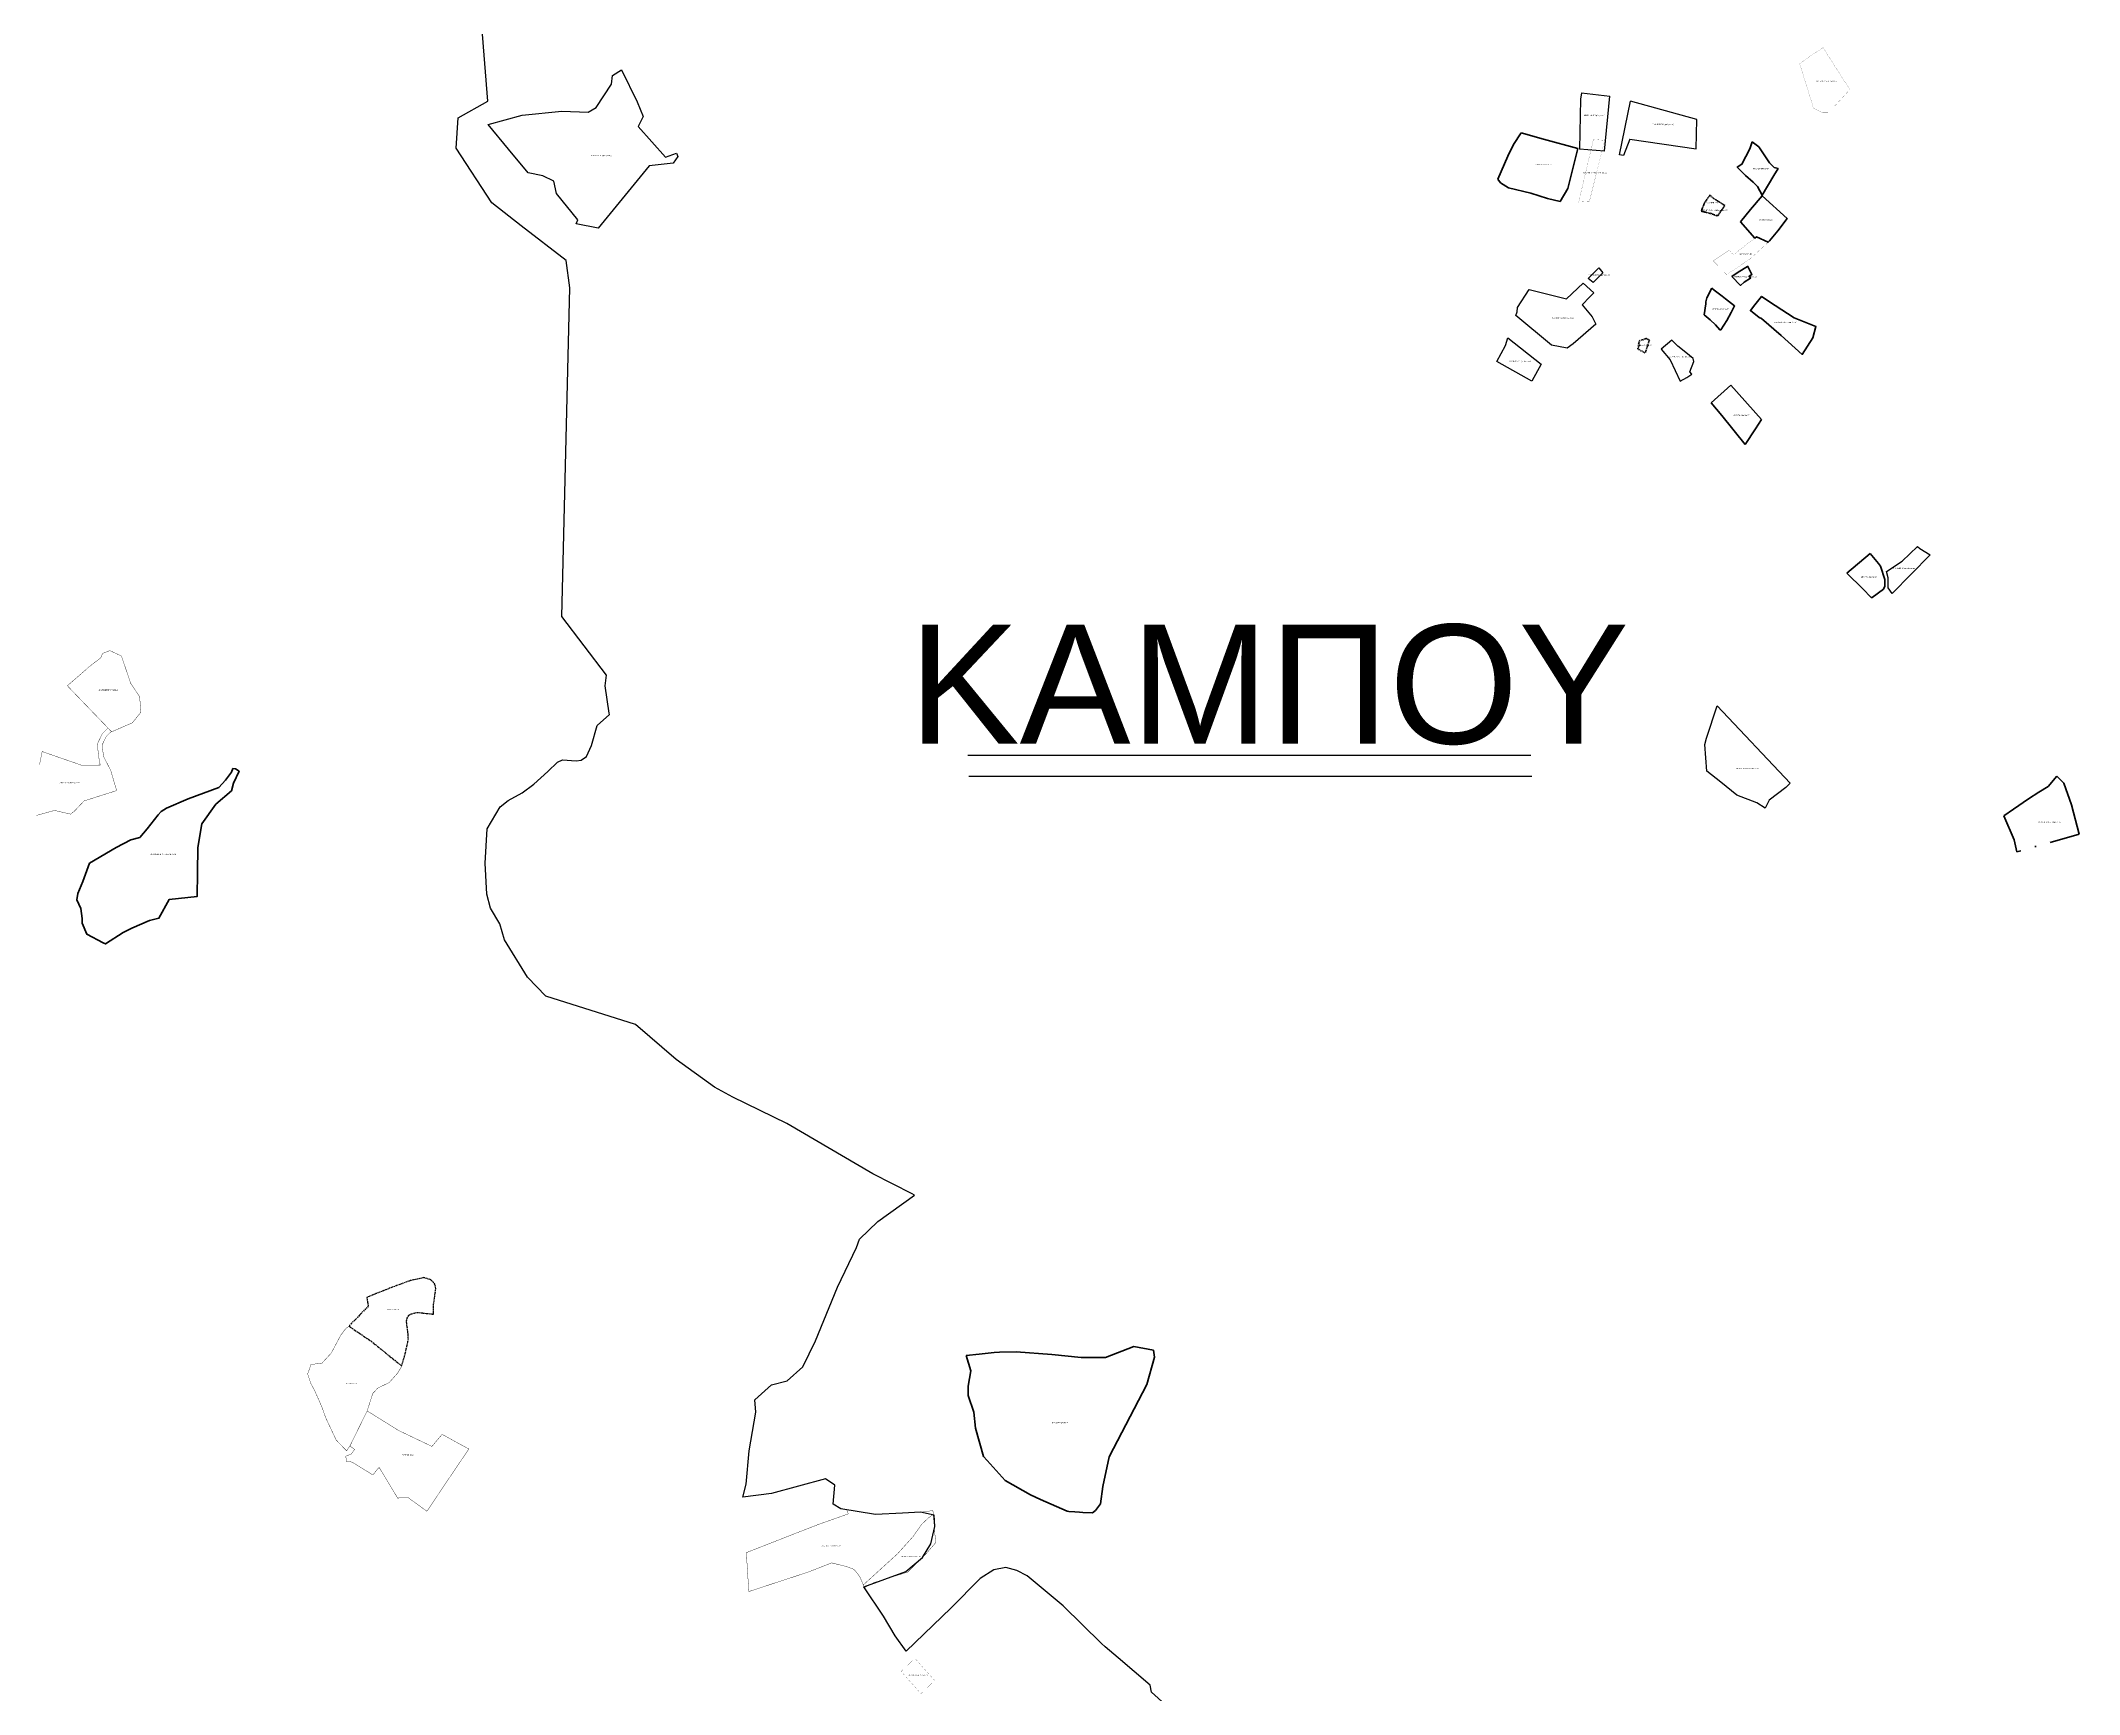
# Model space of a CAD drawing. Header units: metres. Extents: x 245125 to 394351, y 270578 to 4233311.
# Drawn here: x 278721 to 280433, y 4192729 to 4194119 of the extents above; entities that cross this region are included whole.
import ezdxf
from ezdxf.enums import TextEntityAlignment as Align
from ezdxf.lldxf.tags import DXFTag

# ---------------------------------------------------------------- set-up
doc = ezdxf.new("R2010")
doc.units = ezdxf.units.M
for name, pattern in [('DASHDOT', [25.4, 12.7, -6.35, 0, -6.35]), ('DASHDOT_LINE', [18, 12, -3, 0, -3]), ('t-orio', [0.79, 0.5, -0.12, 0.05, -0.12])]:
    doc.linetypes.add(name, pattern=pattern)
for name, color, linetype in [('4495-(228-329)', 103, 'Continuous'), ('4495-(431-531)', 215, 'Continuous'), ('ASTOTA', 7, 'Continuous'), ('topo2009', 98, 'Continuous'), ('topo2010', 207, 'Continuous'), ('topo2011', 23, 'Continuous'), ('topo2013', 66, 'Continuous'), ('topo2014', 230, 'Continuous'), ('topo2017', 2, 'Continuous'), ('topo2019', 6, 'Continuous'), ('topo2020', 3, 'Continuous'), ('topo2022', 30, 'Continuous'), ('topo2023', 41, 'Continuous'), ('ΗΛΕΙΑ_Ονομασία ΟΤΑ_ΟΚΧΕ', 6, 'Continuous')]:
    doc.layers.add(name, color=color, linetype=linetype)
doc.styles.add('ARIAL', font='arial.ttf')
doc.styles.get("Standard").update_dxf_attribs({"font": 'arial.ttf'})
tags = doc.linetypes.add('DASHDOTX2', pattern=[2, 1, -0.5, 0, -0.5]).pattern_tags.tags
tags[10:11] = [DXFTag(74, 4), DXFTag(75, 0), DXFTag(340, '0'), DXFTag(46, 1.0), DXFTag(50, 0.0), DXFTag(44, 0.0), DXFTag(45, 0.0)]
tags[8:9] = [DXFTag(74, 4), DXFTag(75, 0), DXFTag(340, '0'), DXFTag(46, 1.0), DXFTag(50, 0.0), DXFTag(44, 0.0), DXFTag(45, 0.0)]
tags[6:7] = [DXFTag(74, 4), DXFTag(75, 0), DXFTag(340, '0'), DXFTag(46, 1.0), DXFTag(50, 0.0), DXFTag(44, 0.0), DXFTag(45, 0.0)]
tags[4:5] = [DXFTag(74, 4), DXFTag(75, 0), DXFTag(340, '0'), DXFTag(46, 1.0), DXFTag(50, 0.0), DXFTag(44, 0.0), DXFTag(45, 0.0)]
tags = doc.linetypes.add('HIDDEN', pattern=[0.375, 0.25, -0.125]).pattern_tags.tags
tags[6:7] = [DXFTag(74, 4), DXFTag(75, 0), DXFTag(340, '0'), DXFTag(46, 1.0), DXFTag(50, 0.0), DXFTag(44, 0.0), DXFTag(45, 0.0)]
tags[4:5] = [DXFTag(74, 4), DXFTag(75, 0), DXFTag(340, '0'), DXFTag(46, 1.0), DXFTag(50, 0.0), DXFTag(44, 0.0), DXFTag(45, 0.0)]

msp = doc.modelspace()

# ---------------------------------------------------------------- linework, layer by layer
at = {"color": 98}
msp.add_line((280098, 4193832.7), (280103.6, 4193835.8), dxfattribs=at)
at = {"color": 1}
msp.add_lwpolyline([(280148.9, 4193913.2), (280141.6, 4193920.8), (280146.8, 4193924.2)], dxfattribs=at)
at = {"layer": '4495-(228-329)', "color": 103}
for p, q in [((279499.6, 4193518.5), (279972.5, 4193518.5)), ((279500.5, 4193500.7), (279973.3, 4193500.7))]:
    msp.add_line(p, q, dxfattribs=at)
at = {"layer": '4495-(431-531)', "color": 215, "linetype": 't-orio', "ltscale": 1.5, "const_width": 0.07}
msp.add_lwpolyline([(280124, 4193988.1), (280126.3, 4193986.3), (280130, 4193983.5), (280132.2, 4193981.8), (280134.7, 4193980.2), (280129.1, 4193970.9), (280128.1, 4193971.2), (280124.9, 4193972.2), (280118.6, 4193974.4), (280116.8, 4193975.1), (280115.9, 4193975.4), (280117, 4193978.7), (280118.5, 4193981.9), (280120.1, 4193983.9)], close=True, dxfattribs=at)
at = {"layer": 'ASTOTA', "color": 253, "linetype": 'HIDDEN', "ltscale": 300}
msp.add_lwpolyline([(279696.9, 4192692.2), (279653.9, 4192731.2), (279652.6, 4192736.9), (279625.9, 4192759.8), (279615, 4192769.1), (279611.8, 4192771.9), (279579.6, 4192803.5), (279549.4, 4192828.9), (279540.8, 4192833.4), (279531.4, 4192835.8), (279521.5, 4192834), (279509.9, 4192826.5), (279485.2, 4192801.6), (279447.7, 4192765.4), (279438.5, 4192778.3), (279428.6, 4192794.8), (279412, 4192819.5), (279447.3, 4192832.4), (279461.3, 4192844.3), (279468.3, 4192855.8), (279471.7, 4192870.2), (279471.2, 4192879.8), (279459.7, 4192882.2), (279444.5, 4192881.4), (279422, 4192880.3), (279392.8, 4192885.1), (279386.4, 4192889.1), (279387.7, 4192904.9), (279380, 4192910.3), (279334.5, 4192898), (279310.6, 4192895), (279313.2, 4192905.8), (279315.8, 4192933.9), (279321.4, 4192966.3), (279320.6, 4192976.8), (279334.6, 4192989.3), (279347.6, 4192992.8), (279360.9, 4193004.4), (279371.6, 4193026.4), (279389.9, 4193071.4), (279406, 4193104.7), (279408.5, 4193111.8), (279423.9, 4193126.5), (279454.6, 4193148.7), (279452.7, 4193149.7), (279419.8, 4193166.6), (279347.4, 4193209), (279302.2, 4193231.1), (279286.6, 4193239.5), (279254.4, 4193262.6), (279220.4, 4193292), (279145, 4193316), (279129.4, 4193331.9), (279110.3, 4193363.3), (279106.2, 4193376.7), (279098.4, 4193390), (279095.4, 4193401.7), (279094, 4193427.6), (279095.7, 4193456.6), (279106.5, 4193475.1), (279113.3, 4193480.5), (279125.1, 4193486.8), (279134.8, 4193494), (279146.6, 4193504.8), (279154.7, 4193512.6), (279158.8, 4193514.6), (279170.5, 4193513.7), (279174.5, 4193514.2), (279179, 4193517.4), (279183.2, 4193526.6), (279188.1, 4193543.4), (279198.5, 4193552.5), (279198.2, 4193553.8), (279194.8, 4193576.6), (279195.8, 4193585.8), (279158.5, 4193635), (279165.2, 4193911.3), (279161.9, 4193934.2), (279124.3, 4193963.2), (279099.5, 4193982.6), (279069.6, 4194028.6), (279071.4, 4194053.9), (279096.3, 4194067.9), (279073.4, 4194353.1)], dxfattribs=at)
at = {"layer": 'topo2009', "color": 98}
for p, q in [((280091.1, 4193867.2), (280082.2, 4193859.6)), ((280082.2, 4193859.6), (280089.8, 4193850.6)), ((280096.2, 4193862.1), (280091.1, 4193867.2)), ((280102.7, 4193856.8), (280096.2, 4193862.1)), ((280109, 4193851.8), (280102.7, 4193856.8)), ((280089.8, 4193850.6), (280098, 4193832.7)), ((280106.3, 4193840.6), (280109.6, 4193849.4)), ((280108, 4193838.5), (280106.3, 4193840.6)), ((280109.6, 4193849.4), (280109, 4193851.8)), ((280103.6, 4193835.8), (280108, 4193838.5))]:
    msp.add_line(p, q, dxfattribs=at)
at = {"layer": 'topo2010', "color": 207}
for p, q in [((279187.2, 4194062.7), (279200.2, 4194082.3)), ((279200.2, 4194082.3), (279200.9, 4194089.7)), ((279200.9, 4194089.7), (279208.6, 4194094.3)), ((279208.6, 4194094.3), (279221.6, 4194067.6)), ((279180.4, 4194058.9), (279187.2, 4194062.7)), ((279221.6, 4194067.6), (279226.7, 4194055.2)), ((280014.2, 4194069.7), (280013.4, 4194027.6)), ((280015.3, 4194074.9), (280014.2, 4194069.7)), ((280015.3, 4194074.9), (280039, 4194072.1)), ((280034.6, 4194026), (280039, 4194072.1)), ((280047.1, 4194023), (280056.4, 4194068)), ((280112.2, 4194052.6), (280056.4, 4194068)), ((279096.6, 4194048.3), (279125.1, 4194056.2)), ((279113.6, 4194027.8), (279096.6, 4194048.3)), ((279125.1, 4194056.2), (279158.5, 4194059.7)), ((279158.5, 4194059.7), (279180.4, 4194058.9)), ((279226.7, 4194055.2), (279222.5, 4194046.8)), ((279222.5, 4194046.8), (279245.5, 4194021.1)), ((280111.4, 4194028), (280112.2, 4194052.6)), ((279130.1, 4194007.7), (279113.6, 4194027.8)), ((280034.6, 4194026), (280013.4, 4194027.6)), ((280055.8, 4194036), (280050.4, 4194022.3)), ((280055.8, 4194036), (280111.4, 4194028)), ((279231.9, 4194013.7), (279188.8, 4193961.2)), ((279251.8, 4194015.8), (279231.9, 4194013.7)), ((279245.5, 4194021.1), (279254.7, 4194024.2)), ((279255.9, 4194021.5), (279251.8, 4194015.8)), ((279251.8, 4194015.8), (279251.8, 4194015.8)), ((279254.7, 4194024.2), (279255.9, 4194021.5)), ((280050.4, 4194022.3), (280047.1, 4194023)), ((279142.5, 4194005.2), (279130.1, 4194007.7)), ((279151.6, 4194000.8), (279142.5, 4194005.2)), ((279153.9, 4193990.4), (279151.6, 4194000.8)), ((279171.8, 4193968.2), (279153.9, 4193990.4)), ((279170.5, 4193965), (279171.8, 4193968.2)), ((279188.8, 4193961.2), (279170.5, 4193965)), ((279961.4, 4193894.7), (279971.2, 4193909.9)), ((279971.2, 4193909.9), (280002.5, 4193901.9)), ((280002.5, 4193901.9), (280016.5, 4193915.1)), ((280016.5, 4193915.1), (280025.6, 4193907)), ((279959.9, 4193887.9), (279961.1, 4193891.1)), ((279961.1, 4193891.1), (279961.4, 4193894.7)), ((280022.2, 4193903.5), (280015.7, 4193896.8)), ((280015.7, 4193896.8), (280024.2, 4193886.8)), ((280025.6, 4193907), (280022.2, 4193903.5)), ((279990.1, 4193862.9), (279959.9, 4193887.9)), ((280027.1, 4193880.7), (280008.2, 4193864.1)), ((280024.2, 4193886.8), (280027.1, 4193880.7)), ((279944.1, 4193849.2), (279951.2, 4193862.8)), ((279951.2, 4193862.8), (279953.3, 4193869.1)), ((279953.3, 4193869.1), (279981.2, 4193846.9)), ((280003.2, 4193860.6), (279990.1, 4193862.9)), ((280008.2, 4193864.1), (280003.2, 4193860.6)), ((279973.3, 4193832.8), (279944.1, 4193849.2)), ((279981.2, 4193846.9), (279973.3, 4193832.8)), ((280308.2, 4193686.7), (280276.3, 4193654.3)), ((280284.7, 4193681.6), (280297.5, 4193693.7)), ((280297.5, 4193693.7), (280299.4, 4193692.2)), ((280299.4, 4193692.2), (280308.2, 4193686.7)), ((280271.5, 4193672.8), (280284.7, 4193681.6)), ((280272.8, 4193667.6), (280271.5, 4193672.8)), ((280272.9, 4193659.2), (280272.8, 4193667.6)), ((280276.3, 4193654.3), (280272.9, 4193659.2))]:
    msp.add_line(p, q, dxfattribs=at)
at = {"layer": 'topo2010', "color": 207, "linetype": 'DASHDOT'}
for p, q in [((280020.8, 4193919.1), (280029.6, 4193928)), ((280029.6, 4193928), (280033.1, 4193923.8)), ((280024.9, 4193915.6), (280020.8, 4193919.1)), ((280033.1, 4193923.8), (280024.9, 4193915.6))]:
    msp.add_line(p, q, dxfattribs=at)
at = {"layer": 'topo2011', "linetype": 'Continuous', "lineweight": 60, "const_width": 0.1, "flags": 128}
msp.add_lwpolyline([(280198.5, 4194099.7), (280218.1, 4194113.1), (280233, 4194089.7), (280240.6, 4194077.9), (280240.2, 4194077.3), (280235.8, 4194072.5), (280227.8, 4194063.8), (280222.2, 4194058.2), (280222.2, 4194058.2), (280217.9, 4194058.2), (280211, 4194061.7), (280210.1, 4194062.2), (280204, 4194081.8), (280198.5, 4194099.7)], dxfattribs=at)
at = {"layer": 'topo2011', "color": 23, "linetype": 'DASHDOT_LINE', "lineweight": 60, "const_width": 0.1}
msp.add_lwpolyline([(280025.2, 4194035.8), (280027.6, 4194035.7), (280034.6, 4194035.1), (280021.8, 4193983.8), (280015.7, 4193983.4), (280012.8, 4193983.2)], close=True, dxfattribs=at)
at = {"layer": 'topo2013', "color": 1}
msp.add_line((280194, 4193886.1), (280177.9, 4193896.4), dxfattribs=at)
at = {"layer": 'topo2013', "color": 66}
for p, q in [((280120.3, 4193532.8), (280129.2, 4193560)), ((280129.2, 4193560), (280190.5, 4193494.8)), ((280129.2, 4193560), (280129.2, 4193560)), ((280118.8, 4193527.3), (280120.3, 4193532.8)), ((280120.6, 4193504.9), (280118.8, 4193527.3)), ((280132.3, 4193495.8), (280120.6, 4193504.9)), ((280145.6, 4193484.9), (280132.3, 4193495.8)), ((280162.6, 4193478.3), (280145.6, 4193484.9)), ((280172.9, 4193480.6), (280169.4, 4193473.8)), ((280187, 4193491.2), (280172.9, 4193480.6)), ((280190.5, 4193494.8), (280187, 4193491.2)), ((280169.4, 4193473.8), (280162.6, 4193478.3))]:
    msp.add_line(p, q, dxfattribs=at)
at = {"layer": 'topo2013', "color": 66, "linetype": 'HIDDEN', "lineweight": 40}
msp.add_lwpolyline([(280141.6, 4193920.8), (280148.9, 4193913.2), (280151.9, 4193916), (280157.2, 4193919.3), (280156.1, 4193921.1), (280158.2, 4193922.4), (280155, 4193929.2), (280154.7, 4193929.1), (280146.8, 4193924.2), (280141.6, 4193920.8)], dxfattribs=at)
at = {"layer": 'topo2013', "color": 66}
for points in [[(280141.6, 4193920.8), (280146.8, 4193924.2), (280154.7, 4193929.1), (280155, 4193929.2), (280158.2, 4193922.4), (280156.1, 4193921.1), (280157.2, 4193919.3), (280151.9, 4193916), (280148.9, 4193913.2)], [(280166.5, 4193903.9), (280177.9, 4193896.4), (280194, 4193886.1), (280210.8, 4193879.2), (280212, 4193878.8), (280209.6, 4193869.2), (280200.7, 4193855.2), (280183, 4193871.1), (280166.4, 4193885.4), (280164.4, 4193886.2), (280157.1, 4193892), (280160.8, 4193897)]]:
    msp.add_lwpolyline(points, close=True, dxfattribs=at)
at = {"layer": 'topo2013', "color": 66, "linetype": 'HIDDEN', "lineweight": 40, "ltscale": 6}
msp.add_lwpolyline([(280210.8, 4193879.2), (280212, 4193878.8), (280209.6, 4193869.2), (280200.7, 4193855.2), (280183, 4193871.1), (280166.4, 4193885.4), (280164.4, 4193886.2), (280157.1, 4193892), (280160.8, 4193897), (280166.5, 4193903.9), (280177.9, 4193896.4), (280194, 4193886.1), (280210.8, 4193879.2), (280212, 4193878.8)], dxfattribs=at)
at = {"layer": 'topo2013', "color": 66, "linetype": 'DASHDOT', "lineweight": 70, "ltscale": 2}
msp.add_lwpolyline([(280370, 4193467.4), (280378.1, 4193473), (280390.8, 4193481.7), (280399.4, 4193487.5), (280407.2, 4193492.2), (280414.7, 4193500.7), (280420.4, 4193494.9), (280426.8, 4193476.7), (280433.4, 4193452), (280381, 4193437.1), (280378.7, 4193447.4)], close=True, dxfattribs=at)
at = {"layer": 'topo2014', "color": 230, "linetype": 'HIDDEN', "lineweight": 40}
msp.add_lwpolyline([(278881.9, 4193507.2), (278884.3, 4193507.1), (278887.2, 4193505), (278882.5, 4193495), (278880.8, 4193488.5), (278867.7, 4193477.2), (278856, 4193460.7), (278852.4, 4193440.9), (278852.2, 4193419.9), (278852.1, 4193399.7), (278828.5, 4193397.2), (278819.8, 4193381.4), (278812, 4193379.6), (278797.2, 4193373.2), (278789.9, 4193369.5), (278774.9, 4193359.8), (278773.1, 4193360.7), (278759.2, 4193368), (278755.3, 4193377.4), (278755.3, 4193377.5), (278755.2, 4193381.1), (278754.1, 4193389.6), (278750.9, 4193397), (278751.8, 4193402.3), (278756, 4193412.4), (278761.6, 4193427.7), (278784, 4193440.8), (278796.1, 4193447.3), (278803.7, 4193449.3), (278809.9, 4193456.6), (278819.3, 4193468.4), (278821.8, 4193471), (278826.1, 4193474), (278844.4, 4193481.7), (278870.2, 4193491.2), (278875.9, 4193497.5), (278880.8, 4193504.3), (278881.9, 4193507.2)], dxfattribs=at)
at = {"layer": 'topo2017', "color": 2, "linetype": 'DASHDOT', "lineweight": 53, "ltscale": 6}
for points in [[(279944.8, 4194002.4), (279953.2, 4194021.9), (279958, 4194031.7), (279964.5, 4194041.5), (279983.2, 4194036.1), (280012.1, 4194028.2), (280003.7, 4193994.6), (279997.2, 4193983.8), (279986.6, 4193986.2), (279972.7, 4193990.7), (279953.7, 4193995.1), (279947, 4193999.3)], [(279498.2, 4193014), (279502, 4193001.1), (279499.7, 4192988.3), (279499.8, 4192980.4), (279504.6, 4192966.3), (279506.1, 4192953), (279512.8, 4192929.2), (279515.9, 4192925.7), (279530.8, 4192908.8), (279552.2, 4192896.8), (279560.7, 4192893), (279583, 4192883.1), (279584.3, 4192883), (279589.5, 4192882.6), (279593.4, 4192882.4), (279596.1, 4192882.1), (279604.4, 4192881.7), (279606.8, 4192883.6), (279611.1, 4192889.2), (279612.9, 4192903.9), (279618.2, 4192928.8), (279650, 4192989.7), (279656.4, 4193012.5), (279655.6, 4193018.4), (279639.1, 4193021.4), (279615.2, 4193012.4), (279594.7, 4193012.4), (279570.2, 4193014.8), (279540.2, 4193017.1), (279526.1, 4193016.7), (279521.6, 4193016.6), (279509, 4193015.2)]]:
    msp.add_lwpolyline(points, close=True, dxfattribs=at)
at = {"layer": 'topo2017', "color": 2, "linetype": 'HIDDEN', "lineweight": 40, "ltscale": 6}
msp.add_lwpolyline([(280158.7, 4194034), (280164.1, 4194029.6), (280173.1, 4194016.2), (280177.2, 4194012.3), (280180.4, 4194011.4), (280176.7, 4194005.5), (280167, 4193989), (280163, 4193996.4), (280159.5, 4194000.1), (280153, 4194005.6), (280146, 4194012.6), (280149.9, 4194015), (280156.7, 4194028.1)], close=True, dxfattribs=at)
at = {"layer": 'topo2017', "color": 2, "linetype": 'DASHDOTX2', "lineweight": 60, "ltscale": 3}
msp.add_lwpolyline([(280124.8, 4193910.8), (280120.6, 4193902.8), (280119.7, 4193899.4), (280119.6, 4193897.7), (280118.3, 4193888.5), (280123.4, 4193884.2), (280127.8, 4193880), (280131.3, 4193876), (280132.3, 4193875.9), (280137.2, 4193883.8), (280141, 4193890.4), (280143.8, 4193896), (280136.3, 4193901.9), (280133.4, 4193904.2), (280126.7, 4193909.3)], close=True, dxfattribs=at)
at = {"layer": 'topo2017', "color": 2, "linetype": 'DASHDOT', "lineweight": 70, "ltscale": 0.05}
msp.add_lwpolyline([(280069.5, 4193868.6), (280072.3, 4193867.3), (280071.9, 4193866.6), (280071.1, 4193863.9), (280070.8, 4193863), (280068.8, 4193856.5), (280066.5, 4193857.7), (280062.4, 4193859.8), (280063.6, 4193862.8), (280063.9, 4193863.6), (280063, 4193863.9), (280064, 4193866.7)], close=True, dxfattribs=at)
at = {"layer": 'topo2017', "color": 2, "linetype": 'DASHDOT', "lineweight": 50, "ltscale": 10}
msp.add_lwpolyline([(280124.1, 4193814.4), (280140.7, 4193829.5), (280166.4, 4193800.4), (280163.8, 4193796.6), (280161.3, 4193792.7), (280152.6, 4193779.6), (280133, 4193803.9)], close=True, dxfattribs=at)
at = {"layer": 'topo2017', "color": 2, "linetype": 'DASHDOT', "lineweight": 50, "ltscale": 7}
msp.add_lwpolyline([(280238, 4193671.5), (280257.8, 4193687.8), (280264.7, 4193679.4), (280266.3, 4193677.4), (280270, 4193666.2), (280270, 4193660.5), (280269, 4193657.9), (280259.3, 4193650.9), (280258.5, 4193651), (280251.5, 4193658.1)], close=True, dxfattribs=at)
at = {"layer": 'topo2019', "color": 6, "lineweight": 40, "const_width": 0.3}
msp.add_lwpolyline([(278742.9, 4193576.8), (278745.8, 4193579.3), (278758.6, 4193590.4), (278760.5, 4193592.2), (278771, 4193600.3), (278772.5, 4193604), (278778.6, 4193606.3), (278782.3, 4193604.6), (278788.3, 4193601.8), (278796.2, 4193578.6), (278803.6, 4193567.7), (278804.7, 4193554.6), (278797.5, 4193545.6), (278780.1, 4193538.1), (278767, 4193551.7), (278746.2, 4193573.3)], close=True, dxfattribs=at)
msp.add_lwpolyline([(278719.5, 4193510.4), (278721.7, 4193521.5), (278754.8, 4193510), (278770.5, 4193510.2), (278769.4, 4193516.1), (278768, 4193527.7), (278772.2, 4193536.4), (278777, 4193541.3), (278780.1, 4193538.1), (278779.5, 4193537.9), (278778.9, 4193537.5), (278775.5, 4193534.1), (278772.1, 4193527), (278773.3, 4193517.3), (278779.3, 4193505.7), (278784.3, 4193488.7), (278756.9, 4193480), (278749.1, 4193471.7), (278745.7, 4193468.9), (278732.1, 4193472), (278717.2, 4193467.9)], dxfattribs=at)
at = {"layer": 'topo2019', "color": 6, "const_width": 0.3}
msp.add_lwpolyline([(279313.4, 4192848.3), (279355.2, 4192864.7), (279374, 4192872), (279399.1, 4192880.9), (279397.7, 4192884.2), (279422, 4192880.3), (279459.7, 4192882.2), (279470.2, 4192883.7), (279470.4, 4192880.5), (279466.8, 4192877.8), (279460.9, 4192872.3), (279453.4, 4192861.7), (279440.5, 4192847.4), (279413.5, 4192822.8), (279411.7, 4192821.2), (279409.4, 4192826.6), (279408.7, 4192828.2), (279404, 4192834.2), (279397.7, 4192836.6), (279385.1, 4192839.7), (279365.7, 4192832.1), (279315.5, 4192815.6)], close=True, dxfattribs=at)
at = {"layer": 'topo2019', "color": 6, "ltscale": 0.8, "const_width": 0.3}
msp.add_lwpolyline([(279470.4, 4192880.5), (279472.5, 4192856.7), (279464.5, 4192847.4), (279449.1, 4192832), (279420.8, 4192823.2), (279412.6, 4192818.9), (279411.7, 4192821.2), (279413.5, 4192822.8), (279440.5, 4192847.4), (279453.4, 4192861.7), (279460.9, 4192872.3), (279466.8, 4192877.8)], close=True, dxfattribs=at)
at = {"layer": 'topo2019', "color": 6, "ltscale": 9, "const_width": 0.1, "flags": 128}
msp.add_lwpolyline([(279443.5, 4192748.4), (279455, 4192759.5), (279471.7, 4192740.9), (279460.2, 4192729.8)], close=True, dxfattribs=at)
at = {"layer": 'topo2020', "color": 3, "lineweight": 35, "ltscale": 20}
msp.add_lwpolyline([(280148.8, 4193966.5), (280157.1, 4193976.9), (280167, 4193988.6), (280187.9, 4193969.3), (280180.2, 4193959.1), (280173.1, 4193950.7), (280171.9, 4193949.5), (280162.1, 4193953.9), (280160.8, 4193953), (280160.8, 4193953)], close=True, dxfattribs=at)
at = {"layer": 'topo2020', "color": 3, "lineweight": 35, "ltscale": 20, "const_width": 0.1}
msp.add_lwpolyline([(280125.9, 4193933.8), (280139.4, 4193942.8), (280142.8, 4193938.8), (280144.7, 4193940.4), (280160.6, 4193952.8), (280162.1, 4193953.9), (280171.9, 4193949.5), (280170.3, 4193947.9), (280167.3, 4193945.1), (280156.6, 4193935.3), (280152.5, 4193932.5), (280151.8, 4193932.1), (280141.8, 4193925.5), (280137.3, 4193922.1)], close=True, dxfattribs=at)
at = {"layer": 'topo2020', "color": 3, "lineweight": 30, "ltscale": 10, "const_width": 0.3}
for points in [[(278979.6, 4193038.6), (278998.3, 4193025.9), (279024, 4193005.1), (279020.5, 4192999.3), (279013.3, 4192991.2), (279003.7, 4192986.6), (278999.5, 4192982), (278994.8, 4192967.4), (279021.5, 4192950.8), (279049.2, 4192937.6), (279057.8, 4192947.7), (279080.2, 4192935.4), (279045, 4192883.1), (279029.3, 4192894.5), (279020.4, 4192894.2), (279004.8, 4192920.1), (278999.6, 4192913.6), (278983.1, 4192923.8), (278980.7, 4192924.8), (278977.3, 4192925), (278976.9, 4192929.4), (278981.4, 4192931.1), (278984.3, 4192935), (278980.3, 4192937.9), (278977.5, 4192933.9), (278968.8, 4192942.9), (278959.8, 4192962), (278956.9, 4192970.4), (278950.7, 4192984.5), (278947.5, 4192990.4), (278944.8, 4192998.5), (278947.6, 4193006.4), (278956.9, 4193007.6), (278964.7, 4193016.1), (278972.6, 4193031), (278976.8, 4193036.6)], [(278980.3, 4192937.9), (278977.5, 4192933.9), (278968.8, 4192942.9), (278959.8, 4192962), (278956.9, 4192970.4), (278950.7, 4192984.5), (278947.5, 4192990.4), (278944.8, 4192998.5), (278947.6, 4193006.4), (278956.9, 4193007.6), (278964.7, 4193016.1), (278972.6, 4193031), (278976.8, 4193036.6), (278979.6, 4193038.6), (278998.3, 4193025.9), (279024, 4193005.1), (279020.5, 4192999.3), (279013.3, 4192991.2), (279003.7, 4192986.6), (278999.5, 4192982), (278994.8, 4192967.4)]]:
    msp.add_lwpolyline(points, close=True, dxfattribs=at)
at = {"layer": 'topo2022', "color": 30, "linetype": 't-orio', "lineweight": 35}
msp.add_lwpolyline([(280115.8, 4193975.6), (280124.3, 4193973.5), (280128.4, 4193971.9), (280129.9, 4193972), (280135.6, 4193980.4), (280126.2, 4193986.3), (280123.1, 4193989), (280118.7, 4193983), (280115.8, 4193975.6)], dxfattribs=at)
at = {"layer": 'topo2023', "linetype": 't-orio', "lineweight": 30, "ltscale": 2}
msp.add_lwpolyline([(279051.6, 4193073.9), (279050.6, 4193075.4), (279047.8, 4193077.8), (279042.2, 4193079.4), (279036.7, 4193078.1), (279031.2, 4193076.9), (279015.7, 4193071.3), (278994.5, 4193062.8), (278995.7, 4193055.4), (278991.3, 4193051), (278985.5, 4193044.7), (278981.6, 4193041.1), (278979.6, 4193038.6), (278998.3, 4193025.9), (279023.7, 4193005.3), (279026.3, 4193013.3), (279029.4, 4193027), (279029.2, 4193032.2), (279027.8, 4193043.1), (279028.3, 4193045.3), (279029.9, 4193047.8), (279032.2, 4193049.1), (279037, 4193050.2), (279050.6, 4193048.7), (279050.6, 4193057), (279051.6, 4193063.4), (279052.5, 4193070.3), (279051.6, 4193073.9)], dxfattribs=at)

# ---------------------------------------------------------------- texts
at = {"layer": '4495-(431-531)', "color": 215, "insert": (280116.7, 4193976.8), "char_height": 1, "width": 23.656, "attachment_point": 1}
msp.add_mtext('455 AΡΚΟΥΔΗ ΜΑΡΙΑ-ΑΥΘ.4495', dxfattribs=at)
at = {"layer": 'topo2009', "color": 98, "insert": (280089.1, 4193853.7), "char_height": 1, "width": 17.175, "attachment_point": 1}
msp.add_mtext('XAΒΑΡΙΩΤΗΣ-09(ορθογωνιες)', dxfattribs=at)
at = {"layer": 'topo2010', "color": 207, "char_height": 1, "width": 17.175, "attachment_point": 1}
for insert in [(280016.5, 4194056.7), (280074.8, 4194049), (279182.1, 4194022.9), (280021, 4193922.4), (279990.6, 4193886.3), (279954.8, 4193850), (280277.4, 4193676)]:
    msp.add_mtext('ΓΙΑΝΝΑΡΗΣ-10(ορθογωνιες)', dxfattribs=dict(at, insert=insert))
at = {"layer": 'topo2011', "insert": (280212.4, 4194085.4), "char_height": 1, "width": 34.082, "attachment_point": 1}
msp.add_mtext('ΒΑΣΙΛΟΠΟΥΛΟΣ ΚΑΜΠΟΣ-11', dxfattribs=at)
at = {"layer": 'topo2011', "color": 23, "insert": (280016.9, 4194008.5), "char_height": 1, "width": 32.213, "attachment_point": 1}
msp.add_mtext('ΒΑΣΙΛΟΠΟΥΛΟΣ ΚΑΜΠΟΣ-11', dxfattribs=at)
at = {"layer": 'topo2013', "color": 66, "char_height": 1, "attachment_point": 1}
for insert, width in [((280143.1, 4193921.1), 22.865), ((280176.4, 4193882.6), 27.258), ((280145, 4193507.8), 27.551), ((280398.5, 4193462.7), 50.05)]:
    msp.add_mtext('ΓΙΑΝΝΟΠΟΥΛΟΣ ΚΑΜΠΟΣ-13', dxfattribs=dict(at, insert=insert, width=width))
at = {"layer": 'topo2014', "color": 230, "lineweight": 80, "ltscale": 20, "insert": (278812.8, 4193435.7), "char_height": 1, "width": 25.769, "attachment_point": 1}
msp.add_mtext('ΑΝΑΓΝΩΣΤΟΠΟΥΛΟΣ ΣΑΚΗΣ-14', dxfattribs=at)
at = {"layer": 'topo2017', "color": 2, "char_height": 1, "width": 17.175, "attachment_point": 1}
for s, insert in [('ΜΠΟΥΖΑ ΑΜΑΛΙΑ-17', (279976.2, 4194015.3)), ('ΜΠΟΥΖΑ ΑΜΑΛΙΑ-17', (280159.2, 4194011.8)), ('ΜΠΟΥΖΑ ΑΜΑΛΙΑ-17', (280125, 4193893.9)), ('ΦΕΛΕΣΚΟΥΡΑΣ-17', (280061.9, 4193863.4)), ('ΜΠΟΥΖΑ ΑΜΑΛΙΑ-17', (280142.5, 4193804.5)), ('ΜΠΟΥΖΑ ΑΜΑΛΙΑ-17', (280250, 4193668.6)), ('ΜΠΟΥΖΑ ΑΜΑΛΙΑ-17', (279570, 4192958))]:
    msp.add_mtext(s, dxfattribs=dict(at, insert=insert))
at = {"layer": 'topo2019', "color": 6, "lineweight": 80, "ltscale": 20, "char_height": 1, "width": 4.974, "attachment_point": 1}
for insert in [(278769.1, 4193573.7), (278736.5, 4193495.8), (279376.7, 4192854.5), (279443.3, 4192845.6), (279449.7, 4192745.8)]:
    msp.add_mtext('ΑΝΑΓΝΩΣΤΟΠΟΥΛΟΣ-19', dxfattribs=dict(at, insert=insert))
at = {"layer": 'topo2020', "color": 3, "char_height": 1, "width": 4.974, "attachment_point": 1}
for s, insert in [('ΗΛΙΟΠΟΥΛΟΥ-20', (280164.2, 4193968.7)), ('ΗΛΙΟΠΟΥΛΟΥ-20', (280146.7, 4193940.1)), ('ΣΟΥΓΛΕΡΗΣ-20', (278975.4, 4192990.9)), ('ΣΟΥΓΛΕΡΗΣ-20', (279023.9, 4192930.8))]:
    msp.add_mtext(s, dxfattribs=dict(at, insert=insert))
at = {"layer": 'topo2022', "color": 30, "insert": (280120.1, 4193983.2), "char_height": 1, "width": 17.175, "attachment_point": 1}
msp.add_mtext('ΡΟΜΠΟΤΗΣ-22', dxfattribs=at)
at = {"layer": 'topo2023', "lineweight": 80, "ltscale": 20, "insert": (279011.4, 4193053.1), "char_height": 1, "width": 34.174, "attachment_point": 1}
msp.add_mtext('ΣΟΥΓΛΕΡΗΣ-23', dxfattribs=at)
at = {"layer": 'ΗΛΕΙΑ_Ονομασία ΟΤΑ_ΟΚΧΕ', "color": 253, "style": 'ARIAL'}
msp.add_text('ΚΑΜΠΟΥ', height=100, dxfattribs=at).set_placement((279752.6, 4193578.2), align=Align.MIDDLE)

doc.saveas('drawing.dxf')
